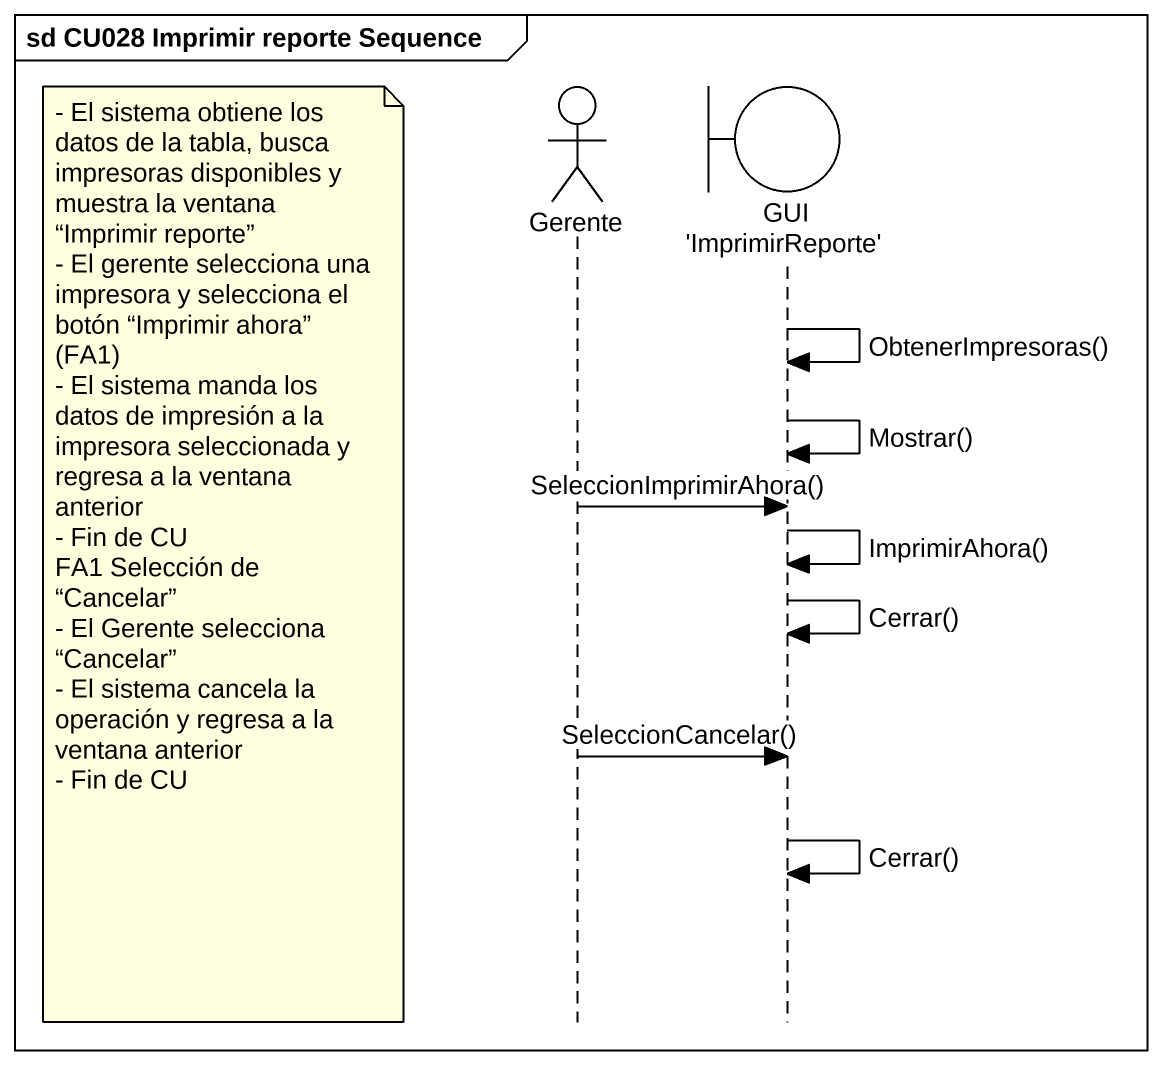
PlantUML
@startuml
mainframe sd CU028 Imprimir reporte Sequence
hide footbox
actor Gerente
boundary "GUI 'ImprimirReporte'" as GUI_ImprimirReporte

GUI_ImprimirReporte -> GUI_ImprimirReporte : ObtenerImpresoras()
GUI_ImprimirReporte -> GUI_ImprimirReporte : Mostrar()
Gerente -> GUI_ImprimirReporte : SeleccionImprimirAhora()
GUI_ImprimirReporte -> GUI_ImprimirReporte : ImprimirAhora()
note left of Gerente
  - El sistema obtiene los datos de la tabla, busca impresoras disponibles y muestra la ventana “Imprimir reporte”
  - El gerente selecciona una impresora y selecciona el botón “Imprimir ahora” (FA1)
  - El sistema manda los datos de impresión a la impresora seleccionada y regresa a la ventana anterior
  - Fin de CU
  FA1 Selección de “Cancelar”
  - El Gerente selecciona “Cancelar”
  - El sistema cancela la operación y regresa a la ventana anterior
  - Fin de CU
end note
GUI_ImprimirReporte -> GUI_ImprimirReporte : Cerrar()
Gerente -> GUI_ImprimirReporte : SeleccionCancelar()
GUI_ImprimirReporte -> GUI_ImprimirReporte : Cerrar()
@enduml
